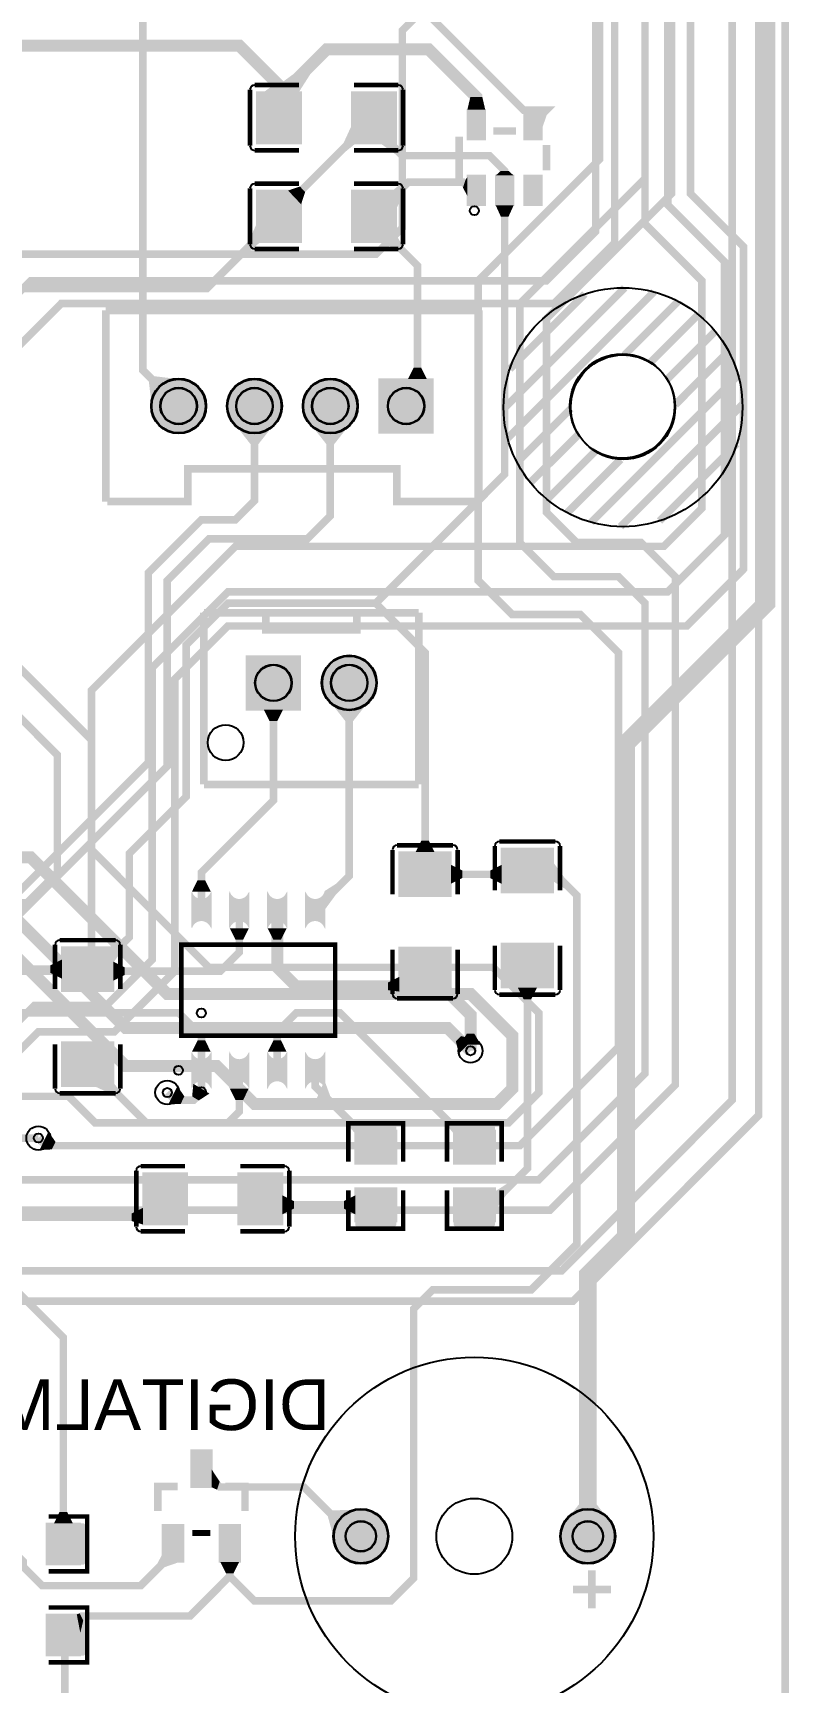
# Model space of a CAD drawing. Header units: millimetres. Extents: x -75 to 77, y -152 to 16.
# Drawn here: x 51.3 to 76.6, y -91.1 to -35.9 of the extents above; entities that cross this region are included whole.
import ezdxf

# ---------------------------------------------------------------- set-up
doc = ezdxf.new("R2010")
doc.units = ezdxf.units.MM
for name, color, linetype, true_color in [('BoardOutLine', 7, 'Continuous', 0xff00ff), ('BottomSolderMaskLayer', 7, 'Continuous', 0xaa00ff), ('Document', 7, 'Continuous', 0xffffff), ('Hole', 7, 'Continuous', 0x222222), ('Inner1', 7, 'Continuous', 0x999966), ('Inner2', 7, 'Continuous', 0x008000), ('Multi-Layer', 7, 'Continuous', 0xc0c0c0), ('TopLayer', 7, 'Continuous', 0xff0000), ('TopPasteMaskLayer', 7, 'Continuous', 0x808080), ('TopSilkLayer', 7, 'Continuous', 0xffcc00), ('TopSolderMaskLayer', 7, 'Continuous', 0x800080)]:
    doc.layers.add(name, color=color, linetype=linetype, true_color=true_color)
doc.styles.get("Standard").update_dxf_attribs({"font": 'arial.ttf'})

msp = doc.modelspace()

# ---------------------------------------------------------------- hatches: boundary and pattern name
at = {"layer": 'BottomSolderMaskLayer'}
for points in [[(55.209, -48.387, 1), (57.06, -48.387, 1)], [(57.749, -48.387, 1), (59.6, -48.387, 1)], [(60.289, -48.387, 1), (62.14, -48.387, 1)], [(62.829, -47.462), (64.68, -47.462), (64.68, -49.312), (62.829, -49.312)], [(58.384, -56.733), (60.235, -56.733), (60.235, -58.584), (58.384, -58.584)], [(60.924, -57.658, 1), (62.775, -57.658, 1)], [(61.315, -86.233, 1), (63.166, -86.233, 1)], [(68.915, -86.233, 1), (70.766, -86.233, 1)]]:
    msp.add_hatch(color=256, dxfattribs=at).paths.add_polyline_path(points)
at = {"layer": 'Document'}
for points in [[(70.104, -87.503), (70.104, -88.646), (69.85, -88.646), (69.85, -87.376), (70.104, -87.376)], [(70.485, -88.138), (69.342, -88.138), (69.342, -87.884), (70.612, -87.884), (70.612, -88.138)]]:
    msp.add_hatch(color=256, dxfattribs=at).paths.add_polyline_path(points)
at = {"layer": 'Inner1'}
msp.add_hatch(color=256, dxfattribs=at).paths.add_polyline_path([(70.605, -85.759), (69.075, -85.759), (69.713, -84.949), (69.967, -84.949)])
at = {"layer": 'Inner2'}
for points in [[(56.34, -47.511), (55.258, -48.593), (55.136, -47.569), (55.316, -47.389)], [(65.524, -70.069), (66.005, -69.588), (65.599, -69.484), (65.42, -69.663)], [(51.775, -72.687), (51.472, -73.296), (51.883, -73.279), (52.009, -73.025)]]:
    msp.add_hatch(color=256, dxfattribs=at).paths.add_polyline_path(points)
at = {"layer": 'Multi-Layer'}
for points in [[(55.234, -48.387, 1), (57.034, -48.387, 1)], [(57.774, -48.387, 1), (59.574, -48.387, 1)], [(60.314, -48.387, 1), (62.114, -48.387, 1)], [(62.854, -47.487), (64.654, -47.487), (64.654, -49.287), (62.854, -49.287)], [(58.409, -56.758), (60.209, -56.758), (60.209, -58.558), (58.409, -58.558)], [(60.949, -57.658, 1), (62.749, -57.658, 1)], [(61.34, -86.233, 1), (63.14, -86.233, 1)], [(68.94, -86.233, 1), (70.74, -86.233, 1)]]:
    msp.add_hatch(color=256, dxfattribs=at).paths.add_polyline_path(points)
at = {"layer": 'TopLayer'}
for points in [[(60.165, -37.871), (59.165, -37.871), (59.982, -37.271), (60.548, -37.271)], [(60.237, -39.599), (60.237, -37.871), (58.752, -37.871), (58.752, -39.599)], [(59.995, -37.871), (58.995, -37.871), (59.295, -37.65), (59.695, -37.65)], [(61.937, -39.599), (61.937, -37.871), (63.422, -37.871), (63.422, -39.599)], [(65.806, -38.469), (66.406, -38.469), (66.306, -38.039), (65.906, -38.039)], [(65.806, -38.469), (66.406, -38.469), (66.406, -39.469), (65.806, -39.469)], [(67.706, -38.469), (68.306, -38.469), (68.306, -39.469), (67.706, -39.469)], [(68.269, -38.469), (68.306, -39.102), (68.463, -38.651), (68.363, -38.391)], [(62.058, -39.599), (61.937, -38.976), (61.664, -39.571), (61.722, -39.872)], [(63.422, -39.599), (62.904, -39.599), (63.423, -39.98), (63.782, -39.98)], [(65.806, -41.359), (65.806, -40.724), (65.749, -40.804), (65.659, -41.074)], [(65.806, -40.669), (66.406, -40.669), (66.406, -41.669), (65.806, -41.669)], [(66.756, -40.669), (67.356, -40.669), (67.183, -40.513), (66.929, -40.513)], [(66.756, -40.669), (67.356, -40.669), (67.356, -41.669), (66.756, -41.669)], [(67.706, -40.669), (68.306, -40.669), (68.306, -41.669), (67.706, -41.669)], [(60.237, -42.901), (60.237, -41.173), (58.752, -41.173), (58.752, -42.901)], [(59.8, -41.173), (60.237, -41.634), (60.372, -41.222), (60.197, -41.038)], [(61.937, -42.901), (61.937, -41.173), (63.422, -41.173), (63.422, -42.901)], [(63.302, -41.173), (63.422, -41.797), (63.695, -41.201), (63.637, -40.9)], [(67.356, -41.669), (66.756, -41.669), (66.929, -42.05), (67.183, -42.05)], [(58.872, -42.901), (58.752, -42.278), (58.479, -42.873), (58.537, -43.174)], [(63.422, -42.657), (62.836, -42.901), (63.362, -43.095), (63.616, -42.989)], [(63.818, -47.487), (64.453, -47.487), (64.262, -47.106), (64.008, -47.106)], [(59.439, -48.861), (57.909, -48.861), (58.547, -49.671), (58.801, -49.671)], [(61.979, -48.861), (60.449, -48.861), (61.087, -49.671), (61.341, -49.671)], [(62.614, -58.132), (61.084, -58.132), (61.722, -58.942), (61.976, -58.942)], [(59.627, -58.558), (58.992, -58.558), (59.182, -58.939), (59.436, -58.939)], [(64.072, -63.324), (64.707, -63.324), (64.516, -62.943), (64.262, -62.943)], [(65.253, -64.809), (63.525, -64.809), (63.525, -63.324), (65.253, -63.324)], [(68.682, -64.682), (66.954, -64.682), (66.954, -63.197), (68.682, -63.197)], [(65.253, -63.749), (65.253, -64.384), (65.634, -64.194), (65.634, -63.94)], [(66.954, -64.384), (66.954, -63.749), (66.573, -63.94), (66.573, -64.194)], [(68.682, -63.666), (68.682, -64.301), (69.063, -64.544), (69.063, -64.184)], [(57.211, -64.645), (56.581, -64.645), (56.769, -64.264), (57.023, -64.264)], [(61.021, -64.63), (61.021, -65.265), (61.402, -64.746), (61.402, -64.387)], [(57.211, -64.645, -0.785398), (56.581, -64.645), (56.581, -65.88, -0.785398), (57.211, -65.88)], [(58.481, -64.645, -0.785398), (57.851, -64.645), (57.851, -65.88, -0.785398), (58.481, -65.88)], [(59.751, -64.645, -0.785398), (59.121, -64.645), (59.121, -65.88, -0.785398), (59.751, -65.88)], [(61.021, -64.645, -0.785398), (60.391, -64.645), (60.391, -65.88, -0.785398), (61.021, -65.88)], [(53.95, -66.499), (53.95, -67.018), (54.331, -66.499), (54.331, -66.14)], [(58.481, -65.88), (57.851, -65.88), (58.039, -66.261), (58.293, -66.261)], [(59.751, -65.88), (59.121, -65.88), (59.309, -66.261), (59.563, -66.261)], [(53.95, -67.984), (52.222, -67.984), (52.222, -66.499), (53.95, -66.499)], [(65.253, -66.509), (63.525, -66.509), (63.525, -67.994), (65.253, -67.994)], [(68.682, -66.382), (66.954, -66.382), (66.954, -67.867), (68.682, -67.867)], [(52.222, -67.559), (52.222, -66.924), (51.841, -67.115), (51.841, -67.369)], [(53.95, -66.993), (53.95, -67.628), (54.331, -67.437), (54.331, -67.183)], [(63.525, -67.501), (63.525, -67.994), (63.144, -67.945), (63.144, -67.691)], [(65.253, -67.874), (64.63, -67.994), (65.225, -68.267), (65.526, -68.209)], [(67.501, -67.867), (68.136, -67.867), (67.945, -68.248), (67.691, -68.248)], [(66.253, -69.766), (65.573, -69.766), (65.786, -69.406), (66.04, -69.406)], [(53.95, -69.684), (52.222, -69.684), (52.222, -71.169), (53.95, -71.169)], [(57.211, -70.01), (56.581, -70.01), (56.769, -69.629), (57.023, -69.629)], [(57.211, -70.01, -0.785398), (56.581, -70.01), (56.581, -71.245, -0.785398), (57.211, -71.245)], [(58.481, -70.01, -0.785398), (57.851, -70.01), (57.851, -71.245, -0.785398), (58.481, -71.245)], [(59.751, -70.01), (59.121, -70.01), (59.309, -69.629), (59.563, -69.629)], [(59.751, -70.01, -0.785398), (59.121, -70.01), (59.121, -71.245, -0.785398), (59.751, -71.245)], [(61.021, -70.01, -0.785398), (60.391, -70.01), (60.391, -71.245, -0.785398), (61.021, -71.245)], [(53.95, -71.049), (53.327, -71.169), (53.922, -71.442), (54.223, -71.384)], [(56.093, -71.163), (55.79, -71.772), (56.201, -71.755), (56.327, -71.501)], [(57.166, -71.408), (56.627, -71.082), (56.587, -71.504), (56.811, -71.639)], [(61.021, -70.973), (60.767, -71.554), (61.112, -71.756), (61.216, -71.501)], [(58.481, -71.245), (57.851, -71.245), (58.039, -71.626), (58.293, -71.626)], [(62.05, -72.754), (62.673, -72.636), (62.077, -72.361), (61.775, -72.419)], [(63.427, -73.768), (62.05, -73.768), (62.05, -72.636), (63.427, -72.636)], [(65.352, -72.754), (65.975, -72.636), (65.379, -72.361), (65.077, -72.419)], [(66.729, -73.768), (65.352, -73.768), (65.352, -72.636), (66.729, -72.636)], [(56.427, -74.066), (56.427, -75.794), (54.942, -75.794), (54.942, -74.066)], [(58.127, -74.066), (58.127, -75.794), (59.612, -75.794), (59.612, -74.066)], [(66.729, -75.321), (66.729, -74.686), (67.11, -74.443), (67.11, -74.802)], [(59.612, -75.452), (59.612, -74.817), (59.993, -75.007), (59.993, -75.261)], [(62.05, -74.817), (62.05, -75.452), (61.669, -75.261), (61.669, -75.007)], [(63.427, -74.568), (62.05, -74.568), (62.05, -75.701), (63.427, -75.701)], [(66.729, -74.568), (65.352, -74.568), (65.352, -75.701), (66.729, -75.701)], [(54.942, -75.794), (54.942, -75.233), (54.561, -75.424), (54.561, -75.678)], [(57.246, -84.592), (56.546, -84.592), (56.546, -83.342), (57.246, -83.342)], [(57.246, -84), (57.246, -84.592), (57.421, -84.672), (57.511, -84.403)], [(51.956, -85.799), (52.591, -85.799), (52.4, -85.418), (52.146, -85.418)], [(61.403, -86.564), (62.316, -85.336), (61.286, -85.364), (61.133, -85.57)], [(51.708, -87.176), (51.708, -85.799), (52.841, -85.799), (52.841, -87.176)], [(56.296, -87.092), (55.596, -87.092), (55.596, -85.842), (56.296, -85.842)], [(58.196, -87.092), (57.496, -87.092), (57.496, -85.842), (58.196, -85.842)], [(56.165, -87.092), (55.596, -86.809), (55.421, -87.148), (55.661, -87.267)], [(58.164, -87.092), (57.529, -87.092), (57.719, -87.473), (57.973, -87.473)], [(51.708, -88.847), (51.708, -90.224), (52.841, -90.224), (52.841, -88.847)], [(52.722, -88.847), (52.841, -89.47), (52.938, -89.051), (52.82, -88.81)]]:
    msp.add_hatch(color=256, dxfattribs=at).paths.add_polyline_path(points)
at = {"layer": 'TopPasteMaskLayer'}
for points in [[(60.237, -39.499), (60.237, -39.129), (60.137, -39.029), (59.832, -39.029), (59.732, -38.929), (59.732, -38.541), (59.832, -38.441), (60.137, -38.441), (60.237, -38.341), (60.237, -37.971), (60.137, -37.871), (58.852, -37.871), (58.752, -37.971), (58.752, -39.499), (58.852, -39.599), (60.137, -39.599)], [(61.937, -39.499), (61.937, -39.129), (62.037, -39.029), (62.342, -39.029), (62.442, -38.929), (62.442, -38.541), (62.342, -38.441), (62.037, -38.441), (61.937, -38.341), (61.937, -37.971), (62.037, -37.871), (63.322, -37.871), (63.422, -37.971), (63.422, -39.499), (63.322, -39.599), (62.037, -39.599)], [(65.806, -38.469), (66.406, -38.469), (66.406, -39.469), (65.806, -39.469)], [(67.706, -38.469), (68.306, -38.469), (68.306, -39.469), (67.706, -39.469)], [(65.806, -40.669), (66.406, -40.669), (66.406, -41.669), (65.806, -41.669)], [(66.756, -40.669), (67.356, -40.669), (67.356, -41.669), (66.756, -41.669)], [(67.706, -40.669), (68.306, -40.669), (68.306, -41.669), (67.706, -41.669)], [(60.237, -42.801), (60.237, -42.431), (60.137, -42.331), (59.832, -42.331), (59.732, -42.231), (59.732, -41.843), (59.832, -41.743), (60.137, -41.743), (60.237, -41.643), (60.237, -41.273), (60.137, -41.173), (58.852, -41.173), (58.752, -41.273), (58.752, -42.801), (58.852, -42.901), (60.137, -42.901)], [(61.937, -42.801), (61.937, -42.431), (62.037, -42.331), (62.342, -42.331), (62.442, -42.231), (62.442, -41.843), (62.342, -41.743), (62.037, -41.743), (61.937, -41.643), (61.937, -41.273), (62.037, -41.173), (63.322, -41.173), (63.422, -41.273), (63.422, -42.801), (63.322, -42.901), (62.037, -42.901)], [(65.153, -64.809), (64.783, -64.809), (64.683, -64.709), (64.683, -64.404), (64.583, -64.304), (64.195, -64.304), (64.095, -64.404), (64.095, -64.709), (63.995, -64.809), (63.625, -64.809), (63.525, -64.709), (63.525, -63.424), (63.625, -63.324), (65.153, -63.324), (65.253, -63.424), (65.253, -64.709)], [(68.582, -64.682), (68.212, -64.682), (68.112, -64.582), (68.112, -64.277), (68.012, -64.177), (67.624, -64.177), (67.524, -64.277), (67.524, -64.582), (67.424, -64.682), (67.054, -64.682), (66.954, -64.582), (66.954, -63.297), (67.054, -63.197), (68.582, -63.197), (68.682, -63.297), (68.682, -64.582)], [(57.211, -64.645, -0.785398), (56.581, -64.645), (56.581, -65.88, -0.785398), (57.211, -65.88)], [(58.481, -64.645, -0.785398), (57.851, -64.645), (57.851, -65.88, -0.785398), (58.481, -65.88)], [(59.751, -64.645, -0.785398), (59.121, -64.645), (59.121, -65.88, -0.785398), (59.751, -65.88)], [(61.021, -64.645, -0.785398), (60.391, -64.645), (60.391, -65.88, -0.785398), (61.021, -65.88)], [(53.85, -67.984), (53.48, -67.984), (53.38, -67.884), (53.38, -67.579), (53.28, -67.479), (52.892, -67.479), (52.792, -67.579), (52.792, -67.884), (52.692, -67.984), (52.322, -67.984), (52.222, -67.884), (52.222, -66.599), (52.322, -66.499), (53.85, -66.499), (53.95, -66.599), (53.95, -67.884)], [(65.153, -66.509), (64.783, -66.509), (64.683, -66.609), (64.683, -66.914), (64.583, -67.014), (64.195, -67.014), (64.095, -66.914), (64.095, -66.609), (63.995, -66.509), (63.625, -66.509), (63.525, -66.609), (63.525, -67.894), (63.625, -67.994), (65.153, -67.994), (65.253, -67.894), (65.253, -66.609)], [(68.582, -66.382), (68.212, -66.382), (68.112, -66.482), (68.112, -66.787), (68.012, -66.887), (67.624, -66.887), (67.524, -66.787), (67.524, -66.482), (67.424, -66.382), (67.054, -66.382), (66.954, -66.482), (66.954, -67.767), (67.054, -67.867), (68.582, -67.867), (68.682, -67.767), (68.682, -66.482)], [(53.85, -69.684), (53.48, -69.684), (53.38, -69.784), (53.38, -70.089), (53.28, -70.189), (52.892, -70.189), (52.792, -70.089), (52.792, -69.784), (52.692, -69.684), (52.322, -69.684), (52.222, -69.784), (52.222, -71.069), (52.322, -71.169), (53.85, -71.169), (53.95, -71.069), (53.95, -69.784)], [(57.211, -70.01, -0.785398), (56.581, -70.01), (56.581, -71.245, -0.785398), (57.211, -71.245)], [(58.481, -70.01, -0.785398), (57.851, -70.01), (57.851, -71.245, -0.785398), (58.481, -71.245)], [(59.751, -70.01, -0.785398), (59.121, -70.01), (59.121, -71.245, -0.785398), (59.751, -71.245)], [(61.021, -70.01, -0.785398), (60.391, -70.01), (60.391, -71.245, -0.785398), (61.021, -71.245)], [(63.378, -73.718), (62.958, -73.718), (62.958, -73.273), (62.508, -73.273), (62.508, -73.713), (62.098, -73.718), (62.048, -73.668), (62.048, -72.518), (62.098, -72.468), (63.378, -72.468), (63.428, -72.518), (63.428, -73.668)], [(66.68, -73.718), (66.26, -73.718), (66.26, -73.273), (65.81, -73.273), (65.81, -73.713), (65.4, -73.718), (65.35, -73.668), (65.35, -72.518), (65.4, -72.468), (66.68, -72.468), (66.73, -72.518), (66.73, -73.668)], [(56.427, -74.166), (56.427, -74.536), (56.327, -74.636), (56.022, -74.636), (55.922, -74.736), (55.922, -75.124), (56.022, -75.224), (56.327, -75.224), (56.427, -75.324), (56.427, -75.694), (56.327, -75.794), (55.042, -75.794), (54.942, -75.694), (54.942, -74.166), (55.042, -74.066), (56.327, -74.066)], [(58.127, -74.166), (58.127, -74.536), (58.227, -74.636), (58.532, -74.636), (58.632, -74.736), (58.632, -75.124), (58.532, -75.224), (58.227, -75.224), (58.127, -75.324), (58.127, -75.694), (58.227, -75.794), (59.512, -75.794), (59.612, -75.694), (59.612, -74.166), (59.512, -74.066), (58.227, -74.066)], [(63.378, -75.868), (62.098, -75.868), (62.048, -75.818), (62.048, -74.668), (62.098, -74.618), (62.508, -74.613), (62.508, -75.063), (62.958, -75.063), (62.958, -74.623), (63.378, -74.618), (63.428, -74.668), (63.428, -75.818)], [(66.68, -75.868), (65.4, -75.868), (65.35, -75.818), (65.35, -74.668), (65.4, -74.618), (65.81, -74.613), (65.81, -75.063), (66.26, -75.063), (66.26, -74.623), (66.68, -74.618), (66.73, -74.668), (66.73, -75.818)], [(57.246, -84.592), (56.546, -84.592), (56.546, -83.342), (57.246, -83.342)], [(51.758, -87.127), (51.758, -86.707), (52.203, -86.707), (52.203, -86.257), (51.763, -86.257), (51.758, -85.847), (51.808, -85.797), (52.958, -85.797), (53.008, -85.847), (53.008, -87.127), (52.958, -87.177), (51.808, -87.177)], [(56.296, -87.092), (55.596, -87.092), (55.596, -85.842), (56.296, -85.842)], [(58.196, -87.092), (57.496, -87.092), (57.496, -85.842), (58.196, -85.842)], [(53.008, -88.895), (53.008, -90.175), (52.958, -90.225), (51.808, -90.225), (51.758, -90.175), (51.753, -89.765), (52.203, -89.765), (52.203, -89.315), (51.763, -89.315), (51.758, -88.895), (51.808, -88.845), (52.958, -88.845)]]:
    msp.add_hatch(color=256, dxfattribs=at).paths.add_polyline_path(points)
at = {"layer": 'TopSolderMaskLayer'}
for points in [[(60.263, -39.624), (60.263, -37.846), (58.727, -37.846), (58.727, -39.624)], [(61.912, -39.624), (61.912, -37.846), (63.448, -37.846), (63.448, -39.624)], [(65.781, -38.444), (66.431, -38.444), (66.431, -39.494), (65.781, -39.494)], [(67.681, -38.444), (68.331, -38.444), (68.331, -39.494), (67.681, -39.494)], [(65.781, -40.644), (66.431, -40.644), (66.431, -41.694), (65.781, -41.694)], [(66.731, -40.644), (67.381, -40.644), (67.381, -41.694), (66.731, -41.694)], [(67.681, -40.644), (68.331, -40.644), (68.331, -41.694), (67.681, -41.694)], [(60.263, -42.926), (60.263, -41.148), (58.727, -41.148), (58.727, -42.926)], [(61.912, -42.926), (61.912, -41.148), (63.448, -41.148), (63.448, -42.926)], [(55.209, -48.387, 1), (57.06, -48.387, 1)], [(57.749, -48.387, 1), (59.6, -48.387, 1)], [(60.289, -48.387, 1), (62.14, -48.387, 1)], [(62.829, -47.462), (64.68, -47.462), (64.68, -49.312), (62.829, -49.312)], [(58.384, -56.733), (60.235, -56.733), (60.235, -58.584), (58.384, -58.584)], [(60.924, -57.658, 1), (62.775, -57.658, 1)], [(65.283, -64.831), (63.496, -64.831), (63.496, -63.302), (65.283, -63.302)], [(68.712, -64.704), (66.925, -64.704), (66.925, -63.175), (68.712, -63.175)], [(57.237, -64.628, -0.785398), (56.556, -64.628), (56.556, -65.897, -0.785398), (57.237, -65.897)], [(58.507, -64.628, -0.785398), (57.826, -64.628), (57.826, -65.897, -0.785398), (58.507, -65.897)], [(59.777, -64.628, -0.785398), (59.096, -64.628), (59.096, -65.897, -0.785398), (59.777, -65.897)], [(61.047, -64.628, -0.785398), (60.366, -64.628), (60.366, -65.897, -0.785398), (61.047, -65.897)], [(53.98, -68.006), (52.193, -68.006), (52.193, -66.477), (53.98, -66.477)], [(65.283, -66.487), (63.496, -66.487), (63.496, -68.016), (65.283, -68.016)], [(68.712, -66.36), (66.925, -66.36), (66.925, -67.889), (68.712, -67.889)], [(53.98, -69.662), (52.193, -69.662), (52.193, -71.191), (53.98, -71.191)], [(57.237, -69.993, -0.785398), (56.556, -69.993), (56.556, -71.262, -0.785398), (57.237, -71.262)], [(58.507, -69.993, -0.785398), (57.826, -69.993), (57.826, -71.262, -0.785398), (58.507, -71.262)], [(59.777, -69.993, -0.785398), (59.096, -69.993), (59.096, -71.262, -0.785398), (59.777, -71.262)], [(61.047, -69.993, -0.785398), (60.366, -69.993), (60.366, -71.262, -0.785398), (61.047, -71.262)], [(63.458, -73.789), (62.019, -73.789), (62.019, -72.615), (63.458, -72.615)], [(66.76, -73.789), (65.321, -73.789), (65.321, -72.615), (66.76, -72.615)], [(56.453, -74.041), (56.453, -75.82), (54.917, -75.82), (54.917, -74.041)], [(58.102, -74.041), (58.102, -75.82), (59.638, -75.82), (59.638, -74.041)], [(63.458, -74.547), (62.019, -74.547), (62.019, -75.722), (63.458, -75.722)], [(66.76, -74.547), (65.321, -74.547), (65.321, -75.722), (66.76, -75.722)], [(57.272, -84.618), (56.521, -84.618), (56.521, -83.317), (57.272, -83.317)], [(61.315, -86.233, 1), (63.166, -86.233, 1)], [(68.915, -86.233, 1), (70.766, -86.233, 1)], [(51.683, -87.201), (51.683, -85.773), (52.866, -85.773), (52.866, -87.201)], [(56.322, -87.117), (55.571, -87.117), (55.571, -85.816), (56.322, -85.816)], [(58.221, -87.117), (57.471, -87.117), (57.471, -85.816), (58.221, -85.816)], [(51.683, -88.821), (51.683, -90.249), (52.866, -90.249), (52.866, -88.821)]]:
    msp.add_hatch(color=256, dxfattribs=at).paths.add_polyline_path(points)

# ---------------------------------------------------------------- linework, layer by layer
at = {"layer": 'BoardOutLine', "const_width": 0.254}
msp.add_lwpolyline([(-74.422, 6.985), (76.454, 7.112), (76.454, -103.378), (34.036, -103.378), (34.036, -89.662), (14.986, -89.154), (14.986, -103.378), (-34.036, -103.378), (-34.163, -147.955), (-74.295, -147.828), (-74.422, 6.985)], close=True, dxfattribs=at)
at = {"layer": 'BottomSolderMaskLayer'}
for centre, radius in [((56.134, -48.387), 0.925), ((58.674, -48.387), 0.925), ((61.214, -48.387), 0.925), ((56.134, -48.387), 0.617), ((58.674, -48.387), 0.617), ((61.214, -48.387), 0.617), ((63.754, -48.387), 0.617), ((61.849, -57.658), 0.925), ((59.309, -57.658), 0.617), ((61.849, -57.658), 0.617), ((62.24, -86.233), 0.925), ((69.84, -86.233), 0.925), ((62.24, -86.233), 0.514), ((69.84, -86.233), 0.514)]:
    msp.add_circle(centre, radius, dxfattribs=at)
at = {"layer": 'Document'}
for centre in [(66.04, -41.847), (56.896, -71.345)]:
    msp.add_circle(centre, 0.15, dxfattribs=at)
at = {"layer": 'Hole'}
for centre in [(65.913, -69.977), (55.753, -71.374), (51.435, -72.898)]:
    msp.add_circle(centre, 0.152, dxfattribs=at)
at = {"layer": 'Inner1'}
for points, const_width in [([(68.453, -10.541), (69.596, -9.398), (74.422, -9.398), (75.819, -10.795), (75.819, -54.991), (71.12, -59.69), (71.12, -76.2), (69.84, -77.48), (69.84, -86.233)], 0.6), ([(31.242, -79.121), (31.369, -78.994), (31.877, -78.994), (32.893, -80.01), (32.893, -84.201), (38.354, -89.662), (43.688, -89.662), (44.45, -88.9), (44.45, -73.533), (50.673, -67.31), (53.213, -67.31), (53.213, -57.912), (58.039, -53.086), (72.39, -53.086), (73.66, -51.816), (73.66, -44.196), (71.755, -42.291), (71.755, -23.368), (69.85, -21.463), (-25.527, -21.463), (-27.074, -19.916), (-27.074, -14.796)], 0.254), ([(31.242, -80.645), (30.861, -81.026), (30.861, -83.439), (37.719, -90.297), (44.196, -90.297), (45.212, -89.281), (45.212, -74.549), (51.308, -68.453), (53.721, -68.453), (55.245, -66.929), (55.245, -57.15), (57.785, -54.61), (72.517, -54.61), (74.422, -52.705), (74.422, -43.561), (72.517, -41.656), (72.517, -22.86), (70.231, -20.574), (-23.495, -20.574), (-24.534, -19.535), (-24.534, -14.796)], 0.254), ([(17.399, -81.915), (23.749, -88.265), (34.29, -88.265), (37.338, -91.313), (44.704, -91.313), (46.101, -89.916), (46.101, -74.676), (51.435, -69.342), (53.975, -69.342), (56.007, -67.31), (56.007, -57.531), (57.785, -55.753), (73.152, -55.753), (75.057, -53.848), (75.057, -43.053), (73.279, -41.275), (73.279, -22.606), (70.739, -20.066), (4.445, -20.066), (2.897, -18.518), (2.897, -14.732)], 0.254), ([(38.354, -82.677), (37.973, -82.296), (36.703, -82.296), (36.195, -82.804), (36.195, -83.947), (38.862, -86.614), (42.291, -86.614), (43.307, -85.598), (43.307, -71.501), (49.784, -65.024), (51.054, -65.024), (52.07, -64.008), (52.07, -60.071), (50.229, -58.23), (50.229, -46.927), (52.197, -44.958), (68.707, -44.958), (70.739, -42.926), (70.739, -26.162), (67.564, -22.987), (-42.799, -22.987)], 0.254), ([(37.338, -83.566), (39.624, -85.852), (41.529, -85.852), (42.545, -84.836), (42.545, -71.374), (49.022, -64.897), (49.022, -46.355), (51.181, -44.196), (68.453, -44.196), (70.104, -42.545), (70.104, -26.67), (67.31, -23.876), (-42.068, -23.876), (-42.672, -24.48), (-42.672, -25.908)], 0.254), ([(-7.874, -67.437), (-5.207, -64.77), (18.034, -64.77), (19.304, -63.5), (46.736, -63.5), (48.133, -62.103), (48.133, -44.958), (49.784, -43.307), (62.738, -43.307), (63.627, -42.418), (63.627, -35.817), (64.255, -35.179), (64.389, -35.179)], 0.254)]:
    msp.add_lwpolyline(points, dxfattribs=dict(at, const_width=const_width))
at = {"layer": 'Inner2'}
for points, const_width in [([(51.435, -72.898), (51.689, -73.152), (67.564, -73.152), (70.866, -69.85), (70.866, -56.642), (69.596, -55.372), (67.31, -55.372), (66.167, -54.229), (66.167, -44.196), (70.231, -40.132), (70.231, -24.765), (67.31, -21.844), (7.874, -21.844), (5.437, -19.407), (5.437, -14.732)], 0.254), ([(28.321, -74.422), (33.528, -69.215), (38.227, -69.215), (44.323, -75.311), (68.58, -75.311), (72.771, -71.12), (72.771, -54.102), (71.628, -52.959), (69.469, -52.959), (68.453, -51.943), (68.453, -45.466), (72.644, -41.275), (72.644, -21.59), (70.739, -19.685), (43.434, -19.685), (41.633, -17.884), (41.633, -14.796)], 0.254), ([(36.068, -73.152), (35.433, -72.517), (35.433, -71.374), (36.068, -70.739), (37.465, -70.739), (44.069, -77.343), (68.961, -77.343), (74.676, -71.628), (74.676, -19.304), (73.406, -18.034), (69.469, -18.034), (68.453, -17.018), (68.453, -14.986)], 0.254), ([(36.703, -71.755), (43.307, -78.359), (69.342, -78.359), (75.565, -72.136), (75.565, -18.034), (74.549, -17.018), (71.501, -17.018), (70.993, -16.51), (70.993, -14.986)], 0.254), ([(49.022, -74.295), (68.199, -74.295), (71.755, -70.739), (71.755, -54.991), (70.866, -54.102), (68.707, -54.102), (67.564, -52.959), (67.564, -44.958), (71.755, -40.767), (71.755, -22.225), (70.358, -20.828), (42.291, -20.828), (39.092, -17.629), (39.092, -14.796)], 0.254), ([(56.134, -48.387), (54.933, -47.186), (54.933, -31.627)], 0.254), ([(18.796, -46.228), (18.796, -46.228), (27.178, -54.61), (48.26, -54.61), (53.213, -59.563), (53.213, -63.246), (57.15, -67.183), (66.675, -67.183), (68.199, -68.707), (68.199, -71.374), (67.183, -72.39), (53.34, -72.39), (52.451, -71.501), (43.053, -71.501), (40.132, -68.58), (32.512, -68.58), (26.416, -74.676), (19.177, -74.676), (19.05, -74.549), (19.05, -74.295)], 0.254), ([(-25.273, -65.913), (-21.59, -65.913), (-20.447, -67.056), (-17.018, -67.056), (-13.462, -63.5), (51.181, -63.5), (55.753, -68.072), (65.913, -68.072), (67.31, -69.469), (67.31, -71.247), (66.802, -71.755), (58.674, -71.755), (57.404, -70.485), (54.356, -70.485), (50.546, -66.675), (4.826, -66.675), (4.191, -67.31), (4.191, -87.122), (3.048, -88.265), (-0.127, -88.265), (-1.397, -89.535), (-1.397, -93.218)], 0.4), ([(-3.937, -93.218), (-3.937, -88.519), (-2.032, -86.614), (-2.032, -68.072), (0.635, -65.405), (50.546, -65.405), (54.356, -69.215), (65.151, -69.215), (65.913, -69.977)], 0.4)]:
    msp.add_lwpolyline(points, dxfattribs=dict(at, const_width=const_width))
at = {"layer": 'Multi-Layer'}
for centre, radius in [((70.993, -48.387), 1.75), ((56.134, -48.387), 0.9), ((56.134, -48.387), 0.6), ((58.674, -48.387), 0.9), ((58.674, -48.387), 0.6), ((61.214, -48.387), 0.9), ((61.214, -48.387), 0.6), ((63.754, -48.387), 0.6), ((61.849, -57.658), 0.9), ((59.309, -57.658), 0.6), ((61.849, -57.658), 0.6), ((57.709, -59.658), 0.6), ((65.913, -69.977), 0.4), ((55.753, -71.374), 0.4), ((51.435, -72.898), 0.4), ((62.24, -86.233), 0.9), ((69.84, -86.233), 0.9), ((62.24, -86.233), 0.5), ((69.84, -86.233), 0.5)]:
    msp.add_circle(centre, radius, dxfattribs=at)
at = {"layer": 'TopLayer'}
for points, const_width in [([(64.389, -35.179), (67.691, -38.481), (68.453, -38.481), (68.006, -38.928), (68.006, -38.968)], 0.254), ([(42.484, -38.969), (45.131, -36.322), (58.166, -36.322), (59.495, -37.65), (59.495, -38.735)], 0.4), ([(66.106, -38.969), (66.106, -38.039), (64.516, -36.449), (61.087, -36.449), (59.495, -38.042), (59.495, -38.735)], 0.4), ([(62.68, -38.735), (59.495, -41.92), (59.495, -42.037)], 0.254), ([(67.056, -41.169), (67.056, -40.513), (66.548, -40.005), (63.627, -40.005), (62.68, -39.058), (62.68, -38.735)], 0.254), ([(62.68, -42.037), (63.823, -40.894), (65.659, -40.894), (65.934, -41.169), (66.106, -41.169)], 0.254), ([(59.495, -42.037), (57.082, -44.45), (45.593, -44.45), (43.434, -42.291), (43.434, -41.168)], 0.254), ([(62.738, -54.991), (67.056, -50.673), (67.056, -41.169)], 0.254), ([(63.754, -48.387), (64.135, -48.006), (64.135, -43.688), (62.68, -42.233), (62.68, -42.037)], 0.254), ([(61.214, -48.387), (61.214, -52.07), (60.452, -52.832), (57.15, -52.832), (55.753, -54.229), (55.753, -60.452), (47.371, -68.834), (41.275, -68.834), (38.41, -65.969), (38.41, -62.687)], 0.254), ([(58.674, -48.387), (58.674, -51.562), (58.039, -52.197), (56.896, -52.197), (55.118, -53.975), (55.118, -60.325), (47.117, -68.326), (41.402, -68.326), (39.06, -65.984), (39.06, -62.687)], 0.254), ([(64.389, -64.067), (64.389, -56.642), (62.738, -54.991), (57.785, -54.991), (56.388, -56.388), (56.388, -61.468), (54.483, -63.373), (54.483, -66.167), (53.409, -67.242), (53.086, -67.242)], 0.254), ([(56.896, -65.263), (56.896, -64.008), (59.309, -61.595), (59.309, -57.658)], 0.254), ([(60.706, -65.263), (61.849, -64.12), (61.849, -57.658)], 0.254), ([(57.846, -87.569), (58.669, -88.392), (63.246, -88.392), (64.008, -87.63), (64.008, -78.613), (64.643, -77.978), (67.945, -77.978), (69.469, -76.454), (69.469, -64.77), (68.639, -63.94), (67.818, -63.94)], 0.254), ([(67.818, -63.94), (67.691, -64.067), (64.389, -64.067)], 0.254), ([(53.086, -67.242), (53.155, -67.31), (57.531, -67.31), (58.166, -66.675), (58.166, -65.263)], 0.254), ([(64.389, -67.252), (63.823, -67.818), (60.071, -67.818), (59.436, -67.183), (59.436, -65.263)], 0.4), ([(30.226, -70.246), (30.226, -67.691), (31.369, -66.548), (37.719, -66.548), (40.767, -69.596), (47.752, -69.596), (50.107, -67.242), (53.086, -67.242)], 0.254), ([(64.389, -67.252), (65.913, -68.776), (65.913, -69.977)], 0.4), ([(66.04, -75.133), (66.599, -75.133), (67.818, -73.914), (67.818, -67.125)], 0.254), ([(56.896, -70.627), (56.896, -69.469), (56.134, -68.707), (49.911, -68.707), (48.26, -70.358), (40.386, -70.358), (37.592, -67.564), (35.179, -67.564)], 0.254), ([(33.51, -78.09), (32.004, -78.105), (31.623, -77.724), (31.623, -70.358), (33.02, -68.961), (36.957, -68.961), (40.894, -72.898), (51.435, -72.898)], 0.254), ([(66.04, -73.202), (61.545, -68.707), (60.071, -68.707), (59.436, -69.342), (59.436, -70.628)], 0.254), ([(53.086, -70.427), (55.05, -72.39), (57.785, -72.39), (58.166, -72.009), (58.166, -70.628)], 0.254), ([(55.753, -71.374), (56.007, -71.628), (56.642, -71.628), (56.896, -71.374), (56.896, -70.628)], 0.254), ([(62.738, -73.202), (60.706, -71.17), (60.706, -70.628)], 0.254), ([(33.511, -75.551), (55.064, -75.551), (55.685, -74.93)], 0.254), ([(58.87, -74.93), (59.074, -75.134), (62.738, -75.134)], 0.254), ([(52.273, -86.487), (52.273, -79.578), (49.515, -76.82), (33.51, -76.82)], 0.254), ([(56.896, -83.967), (57.511, -84.582), (60.325, -84.582), (61.976, -86.233), (62.24, -86.233)], 0.254), ([(50.342, -86.487), (50.927, -87.072), (50.927, -87.249), (51.562, -87.884), (54.864, -87.884), (55.946, -86.802), (55.946, -86.467)], 0.254), ([(57.846, -86.467), (57.846, -87.569), (56.515, -88.9), (52.909, -88.9), (52.274, -89.535)], 0.254), ([(52.274, -89.535), (52.324, -89.585), (52.324, -91.694)], 0.254)]:
    msp.add_lwpolyline(points, dxfattribs=dict(at, const_width=const_width))
at = {"layer": 'TopSilkLayer'}
for points, const_width in [([(58.524, -39.675), (58.524, -37.795)], 0.152), ([(58.676, -37.642), (60.161, -37.642)], 0.152), ([(63.498, -37.642), (62.013, -37.642)], 0.152), ([(63.651, -39.675), (63.651, -37.795)], 0.152), ([(66.675, -39.18), (67.437, -39.18)], 0.254), ([(60.161, -39.828), (58.676, -39.828)], 0.152), ([(62.013, -39.828), (63.498, -39.828)], 0.152), ([(65.532, -39.37), (65.532, -40.767)], 0.254), ([(68.453, -39.646), (68.453, -40.491)], 0.254), ([(58.524, -42.977), (58.524, -41.097)], 0.152), ([(58.676, -40.944), (60.161, -40.944)], 0.152), ([(63.498, -40.944), (62.013, -40.944)], 0.152), ([(63.651, -42.977), (63.651, -41.097)], 0.152), ([(60.161, -43.13), (58.676, -43.13)], 0.152), ([(62.013, -43.13), (63.498, -43.13)], 0.152), ([(67.02, -48.481), (71.073, -44.428)], 0.254), ([(67.157, -49.467), (72.058, -44.565)], 0.254), ([(67.23, -47.149), (69.74, -44.638)], 0.254), ([(53.694, -45.187), (66.194, -45.187)], 0.254), ([(53.694, -51.587), (53.694, -45.187)], 0.254), ([(66.194, -45.187), (66.194, -51.587)], 0.254), ([(71.067, -46.679), (72.866, -44.88)], 0.254), ([(71.933, -46.936), (73.544, -45.325)], 0.254), ([(72.499, -47.493), (74.107, -45.885)], 0.254), ([(72.768, -48.346), (74.555, -46.558)], 0.254), ([(69.953, -52.283), (74.875, -47.362)], 0.254), ([(67.471, -50.275), (69.27, -48.476)], 0.254), ([(70.932, -52.427), (75.019, -48.34)], 0.254), ([(67.916, -50.952), (69.527, -49.342)], 0.254), ([(72.246, -52.236), (74.827, -49.654)], 0.254), ([(68.476, -51.515), (70.084, -49.907)], 0.254), ([(69.15, -51.964), (70.937, -50.176)], 0.254), ([(66.144, -51.587), (63.444, -51.587), (63.444, -50.487), (56.444, -50.487), (56.444, -51.587), (53.744, -51.587)], 0.254), ([(64.179, -55.308), (56.979, -55.308)], 0.254), ([(56.979, -55.308), (56.979, -61.058)], 0.254), ([(64.179, -61.058), (64.179, -55.308)], 0.254), ([(62.103, -55.372), (62.103, -55.88), (59.055, -55.88), (59.055, -55.372), (59.055, -55.626)], 0.254), ([(56.979, -61.058), (64.179, -61.058)], 0.254), ([(68.758, -62.969), (66.878, -62.969)], 0.152), ([(63.297, -63.248), (63.297, -64.733)], 0.152), ([(65.329, -63.096), (63.449, -63.096)], 0.152), ([(65.482, -64.733), (65.482, -63.248)], 0.152), ([(66.726, -63.121), (66.726, -64.606)], 0.152), ([(68.911, -64.606), (68.911, -63.121)], 0.152), ([(54.026, -66.271), (52.146, -66.271)], 0.152), ([(51.993, -66.423), (51.993, -67.908)], 0.152), ([(54.179, -67.908), (54.179, -66.423)], 0.152), ([(63.297, -68.07), (63.297, -66.585)], 0.152), ([(65.482, -66.585), (65.482, -68.07)], 0.152), ([(66.726, -67.943), (66.726, -66.458)], 0.152), ([(68.911, -66.458), (68.911, -67.943)], 0.152), ([(65.329, -68.223), (63.449, -68.223)], 0.152), ([(68.758, -68.096), (66.878, -68.096)], 0.152), ([(51.993, -71.245), (51.993, -69.76)], 0.152), ([(54.179, -69.76), (54.179, -71.245)], 0.152), ([(54.026, -71.398), (52.146, -71.398)], 0.152), ([(63.655, -73.692), (63.655, -72.407), (61.821, -72.407), (61.821, -73.692)], 0.152), ([(66.957, -73.692), (66.957, -72.407), (65.123, -72.407), (65.123, -73.692)], 0.152), ([(54.714, -73.99), (54.714, -75.87)], 0.152), ([(56.351, -73.838), (54.866, -73.838)], 0.152), ([(58.203, -73.838), (59.688, -73.838)], 0.152), ([(59.841, -73.99), (59.841, -75.87)], 0.152), ([(63.655, -74.644), (63.655, -75.929), (61.821, -75.929), (61.821, -74.644)], 0.152), ([(66.957, -74.644), (66.957, -75.929), (65.123, -75.929), (65.123, -74.644)], 0.152), ([(54.866, -76.023), (56.351, -76.023)], 0.152), ([(59.688, -76.023), (58.203, -76.023)], 0.152), ([(55.436, -85.382), (55.436, -84.567), (56.096, -84.567)], 0.254), ([(57.696, -84.567), (58.356, -84.567), (57.696, -84.567), (58.356, -84.567), (58.356, -85.382)], 0.254), ([(51.784, -87.404), (53.069, -87.404), (53.069, -85.57), (51.784, -85.57)], 0.152), ([(56.596, -86.117), (57.196, -86.117)], 0.2), ([(51.784, -88.618), (53.069, -88.618), (53.069, -90.452), (51.784, -90.452)], 0.152)]:
    msp.add_lwpolyline(points, dxfattribs=dict(at, const_width=const_width))
at = {"layer": 'TopSilkLayer', "const_width": 0.152}
msp.add_lwpolyline([(56.225, -69.467), (56.225, -66.424), (61.377, -66.424), (61.377, -69.467), (56.225, -69.467)], close=True, dxfattribs=at)
at = {"layer": 'TopSilkLayer'}
for centre, radius in [((71.02, -48.428), 4), ((71.02, -48.428), 1.75), ((56.896, -68.714), 0.15), ((56.129, -70.628), 0.15), ((66.04, -86.233), 6), ((66.04, -86.233), 1.27)]:
    msp.add_circle(centre, radius, dxfattribs=at)
for centre, start, end in [((58.676, -37.795), 90, 180), ((63.498, -37.795), 0, 90), ((58.676, -39.675), 180, 270), ((63.498, -39.675), 270, 360), ((58.676, -41.097), 90, 180), ((63.498, -41.097), 0, 90), ((58.676, -42.977), 180, 270), ((63.498, -42.977), 270, 360), ((63.449, -63.248), 90, 180), ((65.329, -63.248), 0, 90), ((66.878, -63.121), 90, 180), ((68.758, -63.121), 0, 90), ((52.146, -66.423), 90, 180), ((54.026, -66.423), 0, 90), ((63.449, -68.07), 180, 270), ((65.329, -68.07), 270, 0), ((66.878, -67.943), 180, 270), ((68.758, -67.943), 270, 0), ((52.146, -71.245), 180, 270), ((54.026, -71.245), 270, 0), ((54.866, -73.99), 90, 180), ((59.688, -73.99), 0, 90), ((54.866, -75.87), 180, 270), ((59.688, -75.87), 270, 0)]:
    msp.add_arc(centre, 0.152, start, end, dxfattribs=at)
at = {"layer": 'TopSolderMaskLayer'}
for centre, radius in [((56.134, -48.387), 0.925), ((58.674, -48.387), 0.925), ((61.214, -48.387), 0.925), ((56.134, -48.387), 0.617), ((58.674, -48.387), 0.617), ((61.214, -48.387), 0.617), ((63.754, -48.387), 0.617), ((61.849, -57.658), 0.925), ((59.309, -57.658), 0.617), ((61.849, -57.658), 0.617), ((62.24, -86.233), 0.925), ((69.84, -86.233), 0.925), ((62.24, -86.233), 0.514), ((69.84, -86.233), 0.514)]:
    msp.add_circle(centre, radius, dxfattribs=at)

# ---------------------------------------------------------------- texts
at = {"layer": 'BottomSilkLayer', "text_generation_flag": 2}
msp.add_text('DIGITALMAN', height=1.7, dxfattribs=at).set_placement((61.214, -82.677))

doc.saveas('drawing.dxf')
